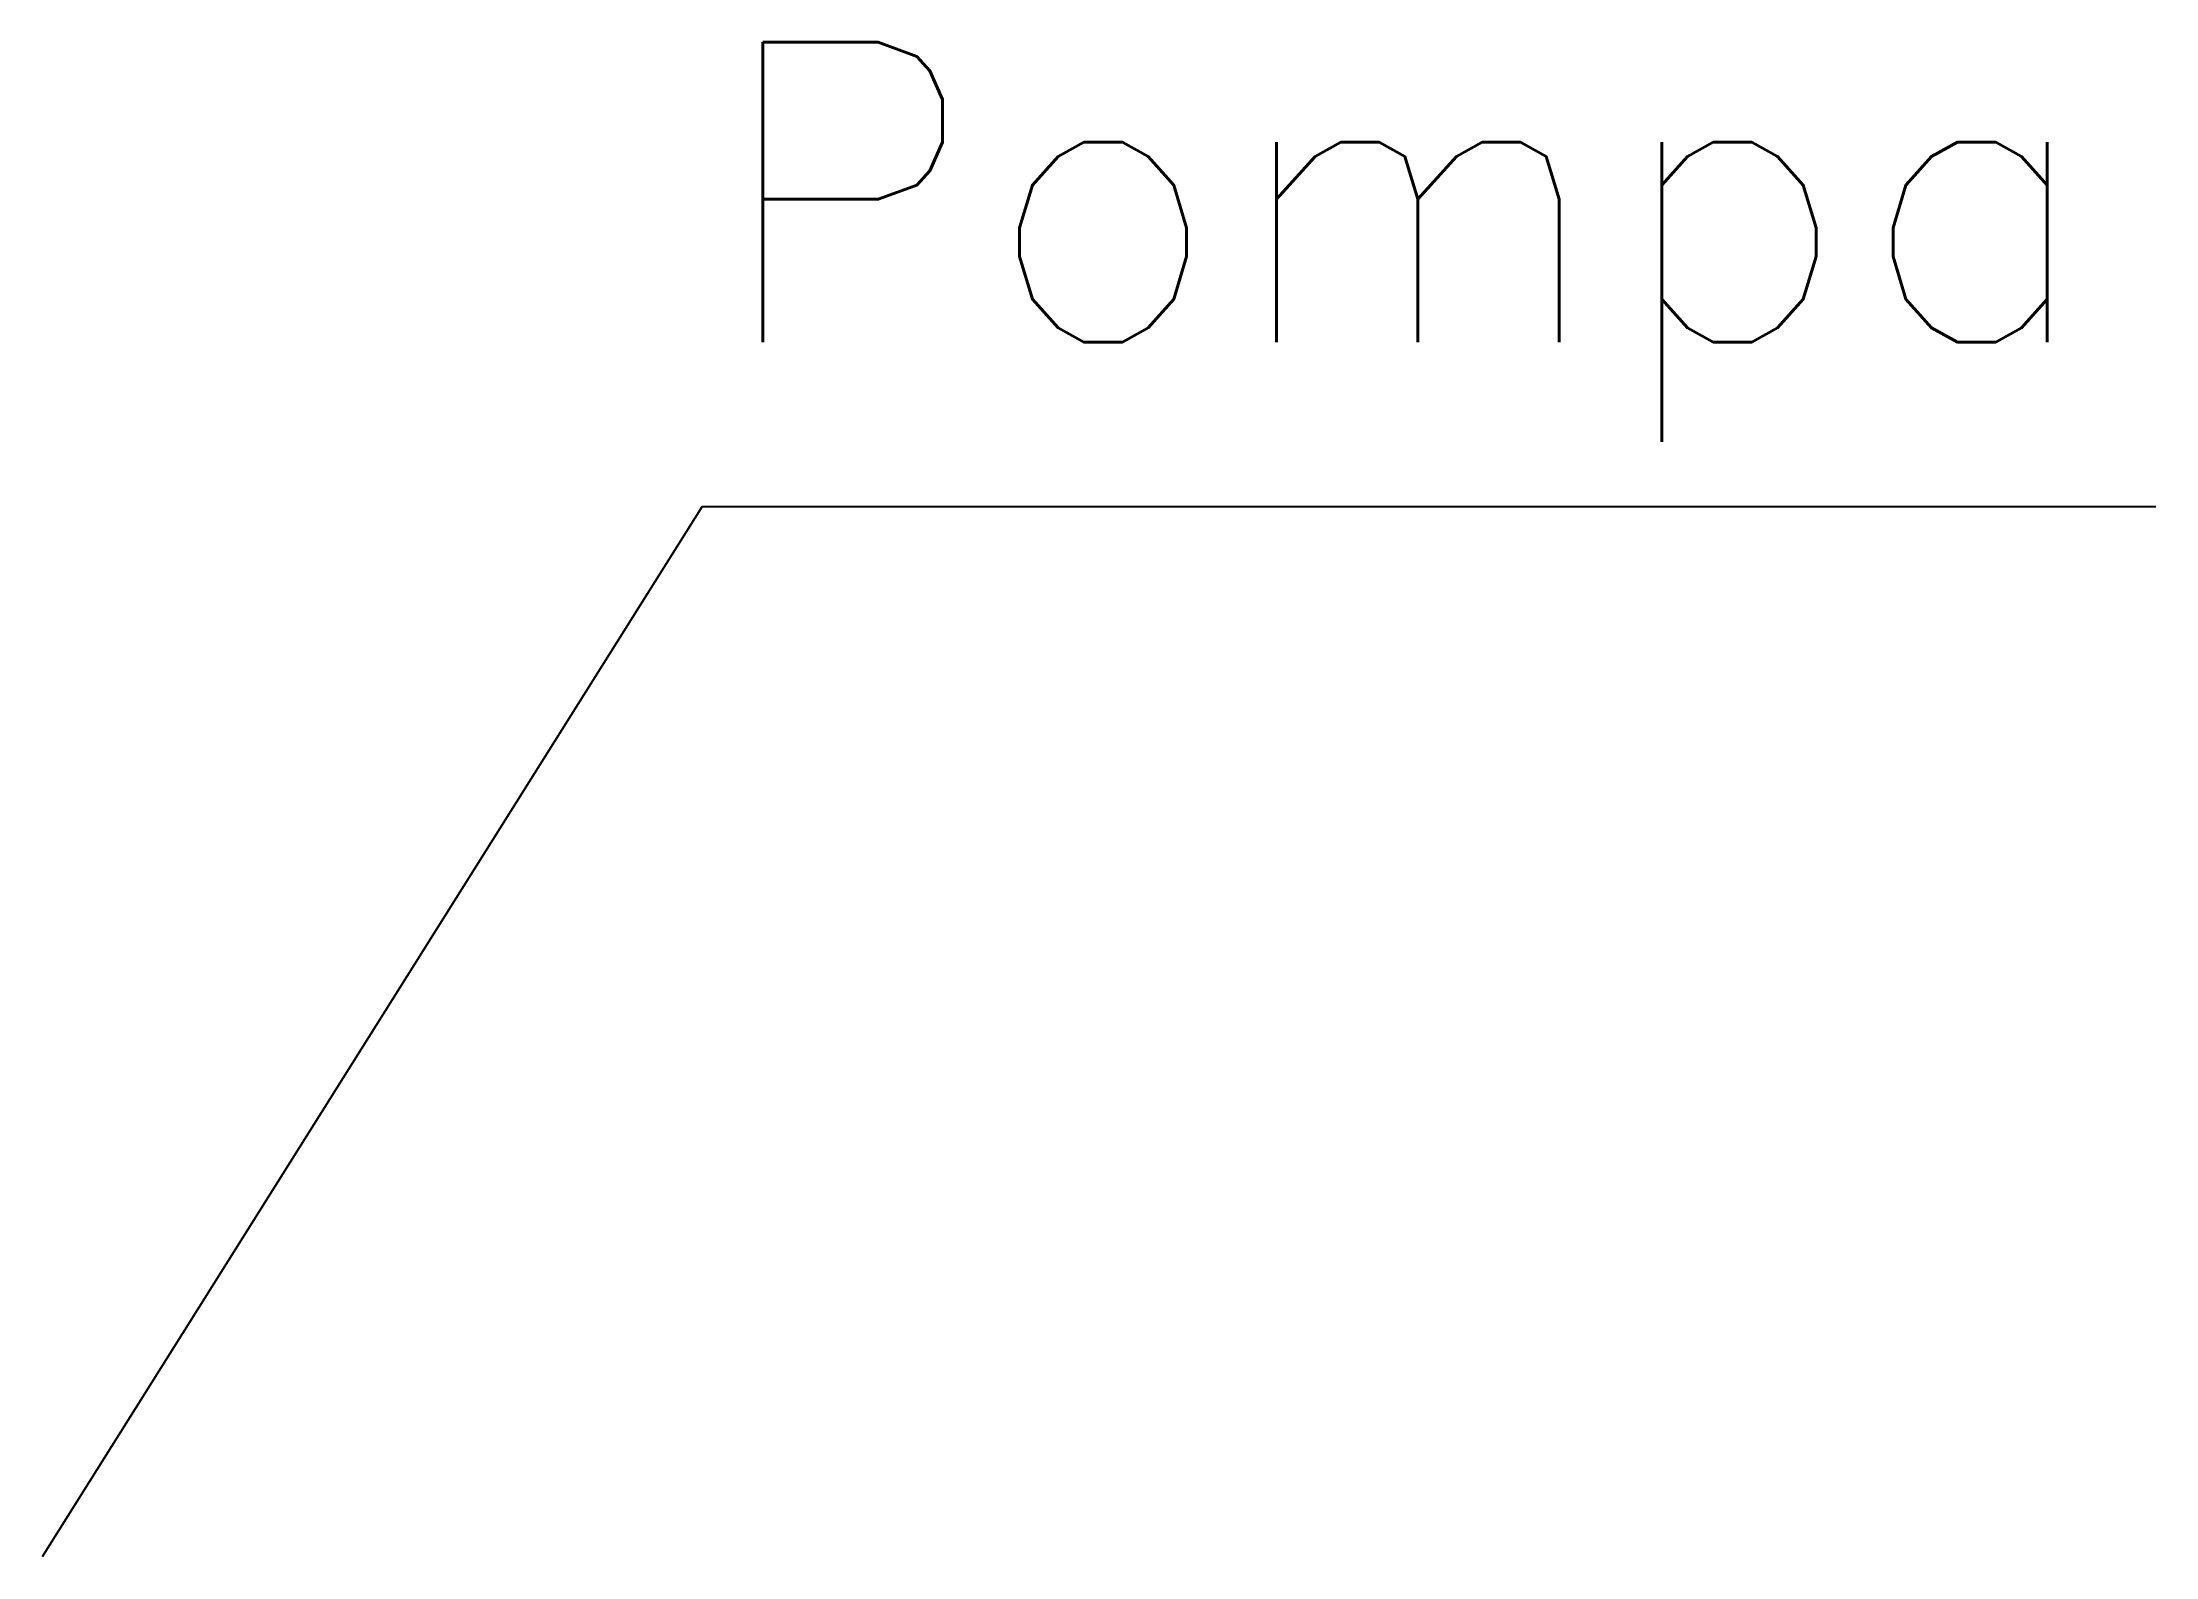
# Model space of a CAD drawing. Header units: metres. Extents: x 98.02 to 99.78, y 63.36 to 64.62.
import ezdxf

# ---------------------------------------------------------------- set-up
doc = ezdxf.new("R2010")
doc.units = ezdxf.units.M
doc.header["$MEASUREMENT"] = 0
doc.styles.get("Standard").update_dxf_attribs({"font": 'Simplex.shx'})

msp = doc.modelspace()

# ---------------------------------------------------------------- linework, layer by layer
at = {"color": 2, "linetype": 'Continuous'}
for q in [(98.0151, 63.3568), (99.7779, 64.2326)]:
    msp.add_line((98.5656, 64.2326), q, dxfattribs=at)

# ---------------------------------------------------------------- texts
at = {"color": 3, "linetype": 'Continuous', "ltscale": 0.6}
msp.add_text('Pompa', height=0.25, dxfattribs=at).set_placement((98.5731, 64.3698))

doc.saveas('drawing.dxf')
